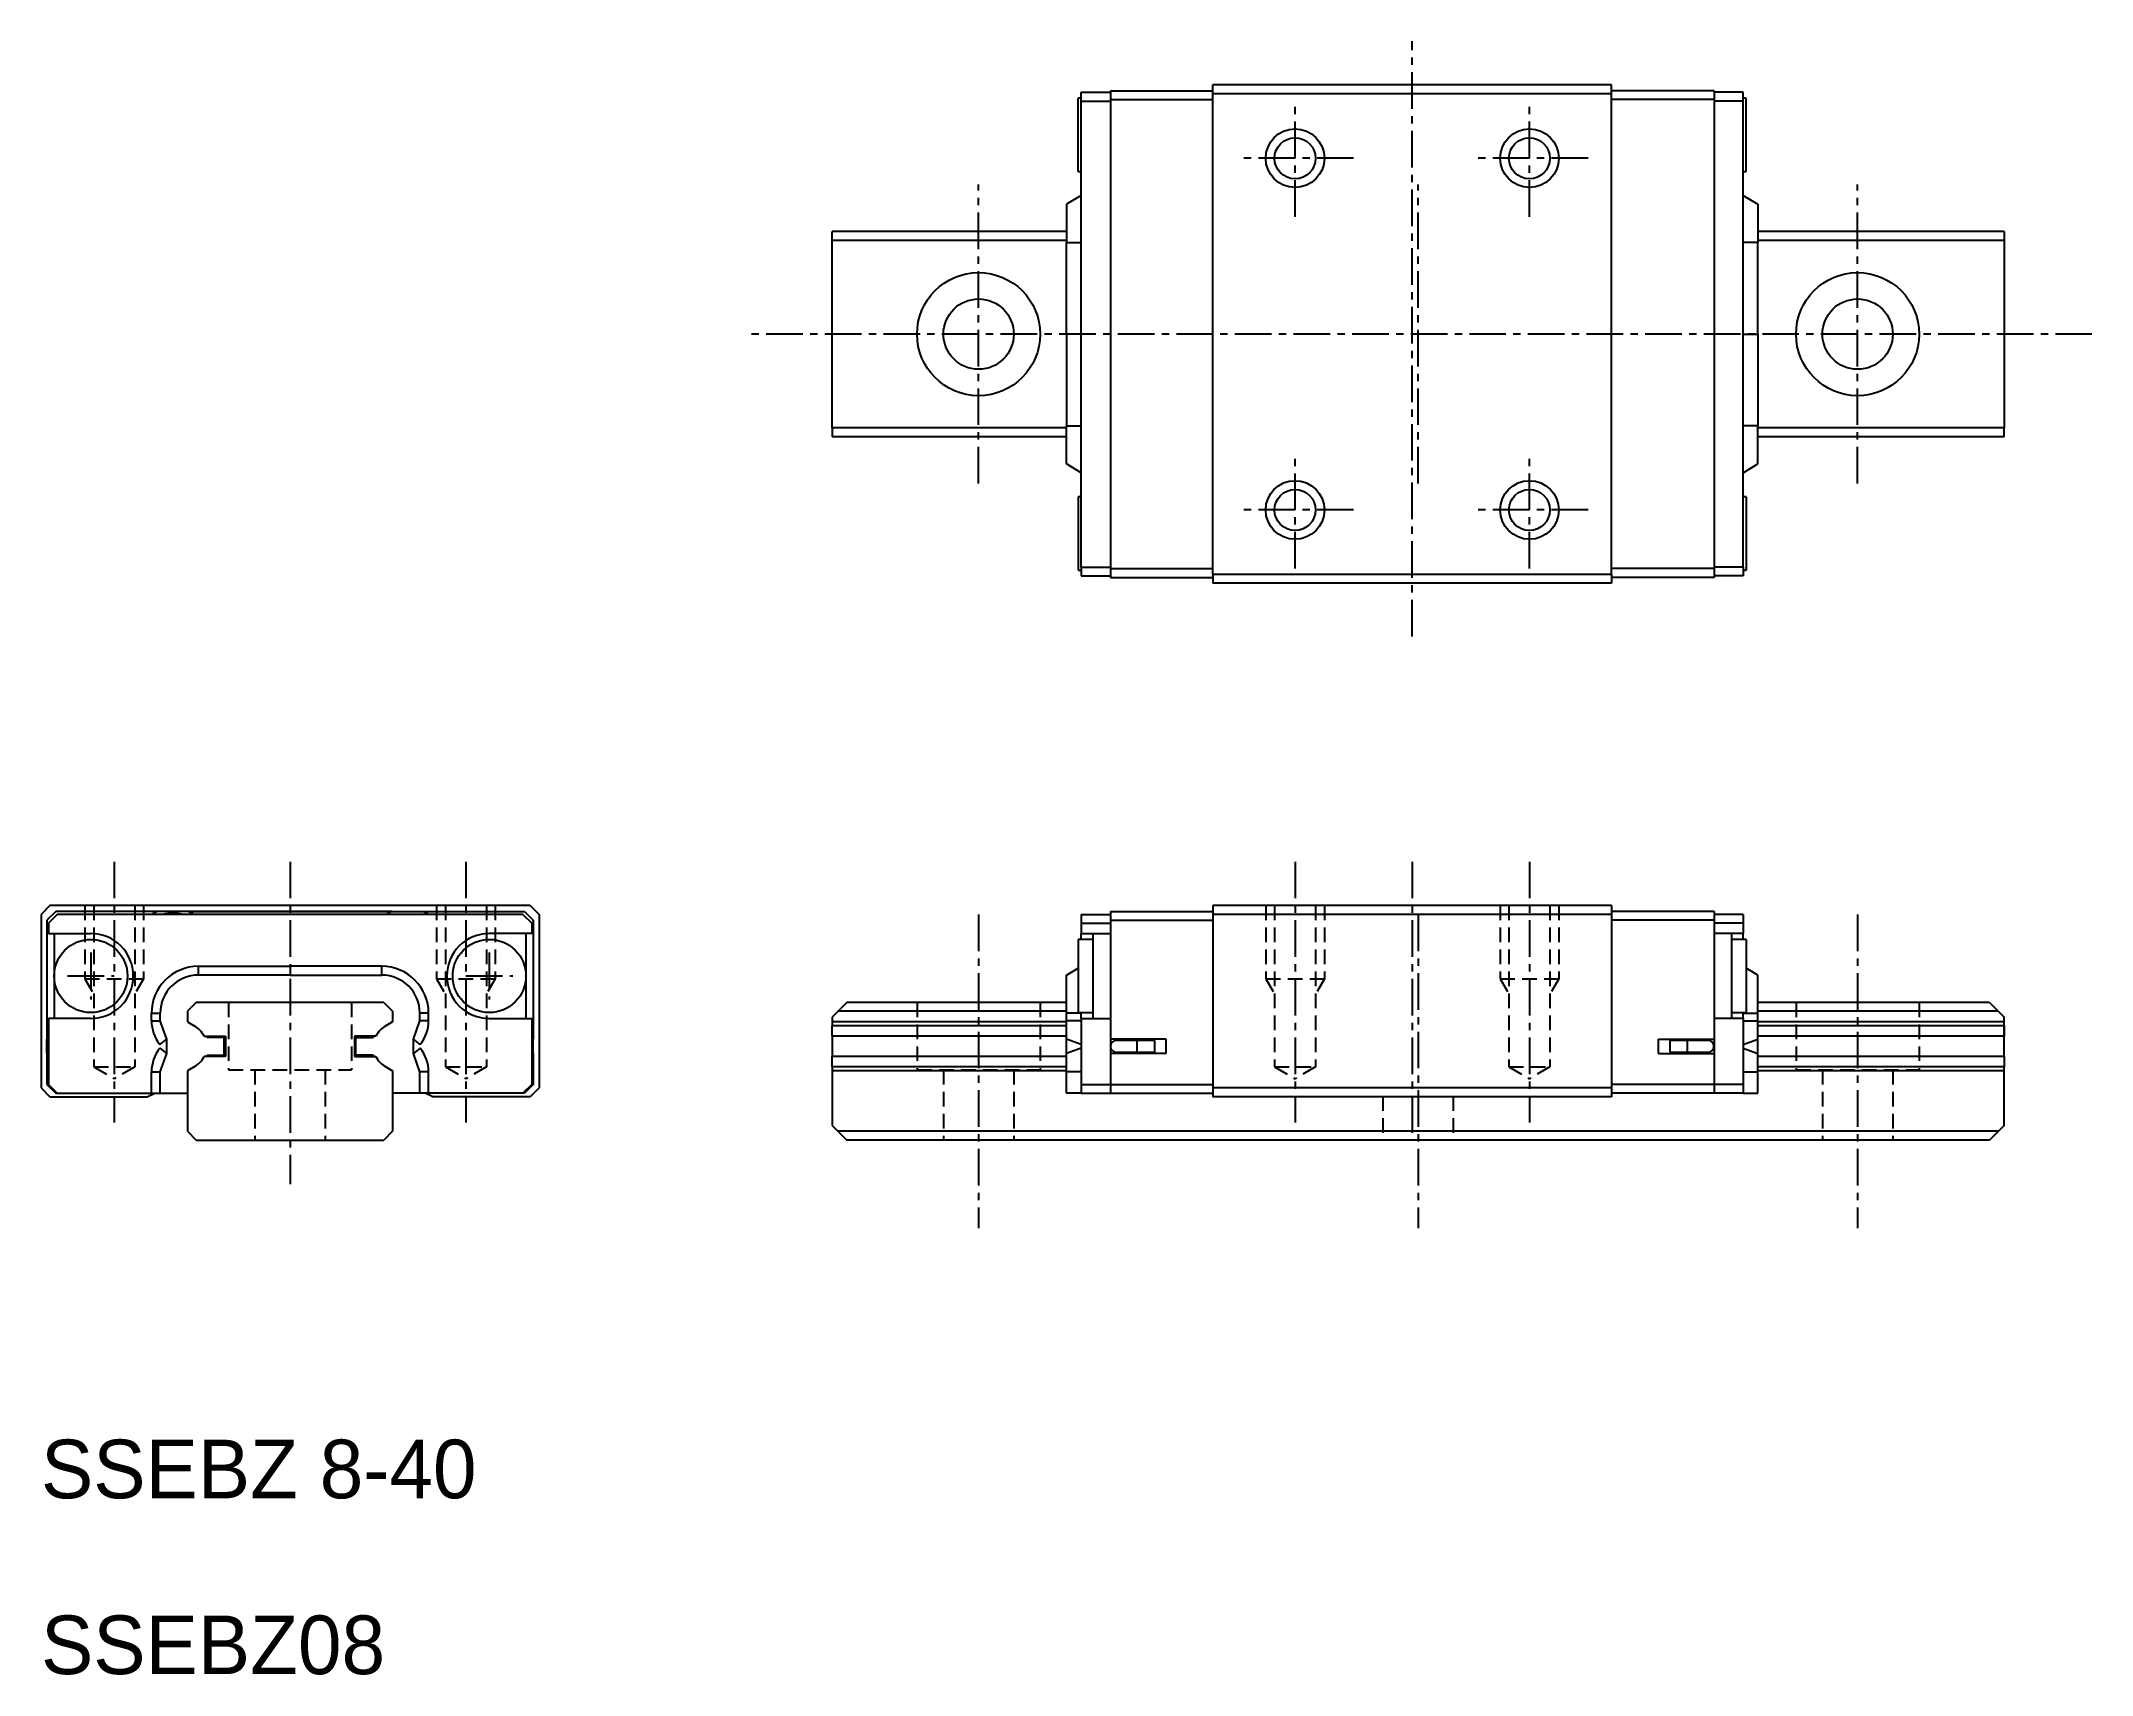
# Model space of a CAD drawing. Extents: x 10 to 80, y 10 to 65.7.
import ezdxf

# ---------------------------------------------------------------- set-up
doc = ezdxf.new("R2010")
doc.units = 0
doc.linetypes.add('CENTER', pattern=[2, 1.25, -0.25, 0.25, -0.25])
doc.linetypes.add('DASHED', pattern=[0.75, 0.5, -0.25])
doc.layers.get('0').update_dxf_attribs({"linetype": 'CONTINUOUS'})
doc.layers.add('CENTER', color=1, linetype='CENTER')

msp = doc.modelspace()

# ---------------------------------------------------------------- linework, layer by layer
at = {"color": 7, "linetype": 'CONTINUOUS'}
for p, q in [((45.4, 61.27), (45.4, 63.77)), ((45.5, 63.77), (45.4, 63.77)), ((45.5, 63.97), (46.5, 63.97)), ((45.5, 63.67), (45.5, 63.97)), ((46.5, 64.02), (46.5, 47.42)), ((46.5, 64.02), (50, 64.02)), ((46.5, 64.02), (50, 64.02)), ((46.5, 63.72), (50, 63.72)), ((46.5, 63.72), (50, 63.72)), ((63.6, 64.22), (50, 64.22)), ((50, 63.92), (50, 64.22)), ((63.6, 63.92), (50, 63.92)), ((50, 47.52), (50, 63.92)), ((63.6, 63.92), (63.6, 64.22)), ((67.1, 64.02), (63.6, 64.02)), ((63.6, 47.52), (63.6, 63.92)), ((67.1, 63.72), (63.6, 63.72)), ((67.1, 64.02), (67.1, 47.42)), ((68.1, 63.97), (67.1, 63.97)), ((68.1, 63.67), (68.1, 63.97)), ((68.2, 63.77), (68.1, 63.77)), ((68.2, 61.27), (68.2, 63.77)), ((45.5, 47.77), (45.5, 63.67)), ((45.5, 63.67), (46.5, 63.67)), ((68.1, 63.67), (67.1, 63.67)), ((68.1, 47.77), (68.1, 63.67)), ((45.4, 61.27), (45.5, 61.27)), ((68.1, 61.27), (68.2, 61.27)), ((45.5, 60.45), (45, 60.15)), ((68.1, 60.45), (68.6, 60.15)), ((45, 60.15), (45, 58.85)), ((68.6, 60.15), (68.6, 58.85)), ((45, 59.22), (37, 59.22)), ((37, 58.92), (37, 59.22)), ((37, 52.52), (37, 58.92)), ((45, 58.92), (37, 58.92)), ((45, 55.72), (45, 58.85)), ((45, 58.85), (45.5, 58.85)), ((68.6, 58.85), (68.1, 58.85)), ((77, 59.22), (68.6, 59.22)), ((77, 58.92), (68.6, 58.92)), ((68.6, 55.72), (68.6, 58.85)), ((77, 59.22), (77, 58.92)), ((77, 58.92), (77, 52.52)), ((45.5, 55.72), (45, 55.72)), ((45, 55.72), (45, 52.59)), ((68.1, 55.72), (68.6, 55.72)), ((68.6, 55.72), (68.6, 52.59)), ((45, 52.52), (37, 52.52)), ((37, 52.52), (37, 52.22)), ((45, 51.29), (45, 52.59)), ((45, 52.59), (45.5, 52.59)), ((68.6, 52.59), (68.1, 52.59)), ((68.6, 51.29), (68.6, 52.59)), ((77, 52.52), (68.6, 52.52)), ((77, 52.22), (77, 52.52)), ((45, 52.22), (37, 52.22)), ((77, 52.22), (68.6, 52.22)), ((45.5, 50.99), (45, 51.29)), ((68.1, 50.99), (68.6, 51.29)), ((45.4, 50.17), (45.4, 47.67)), ((45.4, 50.17), (45.4, 47.67)), ((45.5, 50.17), (45.4, 50.17)), ((45.5, 50.17), (45.4, 50.17)), ((68.2, 50.17), (68.1, 50.17)), ((68.2, 50.17), (68.2, 47.67)), ((45.4, 47.67), (45.5, 47.67)), ((45.4, 47.67), (45.5, 47.67)), ((45.5, 47.77), (45.5, 47.47)), ((45.5, 47.77), (46.5, 47.77)), ((46.5, 47.72), (50, 47.72)), ((46.5, 47.72), (50, 47.72)), ((67.1, 47.72), (63.6, 47.72)), ((68.1, 47.77), (67.1, 47.77)), ((68.1, 47.77), (68.1, 47.47)), ((68.1, 47.67), (68.2, 47.67)), ((45.5, 47.47), (46.5, 47.47)), ((46.5, 47.42), (50, 47.42)), ((46.5, 47.42), (50, 47.42)), ((63.6, 47.52), (50, 47.52)), ((50, 47.52), (50, 47.22)), ((63.6, 47.22), (50, 47.22)), ((63.6, 47.52), (63.6, 47.22)), ((67.1, 47.42), (63.6, 47.42)), ((68.1, 47.47), (67.1, 47.47)), ((10.3, 36.22), (10, 35.92)), ((10, 35.92), (10, 30)), ((10.5, 36.02), (10.2, 35.72)), ((10.5, 36.02), (10.2, 35.72)), ((10.2, 35.72), (10.2, 31.67)), ((10.2, 35.72), (10.2, 31.67)), ((10.55, 35.92), (10.25, 35.62)), ((26.7, 36.22), (10.3, 36.22)), ((13.980385, 36.02), (10.5, 36.02)), ((13.980385, 36.02), (10.5, 36.02)), ((26.45, 35.92), (10.55, 35.92)), ((15.019615, 36.02), (13.980385, 36.02)), ((15.019615, 36.02), (13.980385, 36.02)), ((15.019615, 36.02), (21.980385, 36.02)), ((21.980385, 36.02), (15.019615, 36.02)), ((21.980385, 36.02), (23.019615, 36.02)), ((21.980385, 36.02), (23.019615, 36.02)), ((23.019615, 36.02), (26.5, 36.02)), ((23.019615, 36.02), (26.5, 36.02)), ((26.45, 35.92), (26.75, 35.62)), ((26.5, 36.02), (26.8, 35.72)), ((26.5, 36.02), (26.8, 35.72)), ((26.7, 36.22), (27, 35.92)), ((26.8, 35.72), (26.8, 31.67)), ((26.8, 35.72), (26.8, 31.67)), ((27, 35.92), (27, 30)), ((45.5, 35.92), (45.5, 35.62)), ((45.5, 35.92), (46.5, 35.92)), ((46.5, 36.02), (50, 36.02)), ((46.5, 36.02), (50, 36.02)), ((46.5, 36.02), (46.5, 35.72)), ((46.5, 36.02), (46.5, 35.72)), ((46.5, 35.72), (50, 35.72)), ((46.5, 35.72), (50, 35.72)), ((46.5, 35.72), (46.5, 31.67)), ((46.5, 35.72), (46.5, 31.67)), ((63.6, 36.22), (50, 36.22)), ((50, 36.22), (50, 35.92)), ((63.6, 35.92), (50, 35.92)), ((50, 35.92), (50, 30)), ((63.6, 36.22), (63.6, 35.92)), ((67.1, 36.02), (63.6, 36.02)), ((63.6, 35.92), (63.6, 30)), ((67.1, 35.72), (63.6, 35.72)), ((67.1, 36.02), (67.1, 35.72)), ((68.1, 35.92), (67.1, 35.92)), ((67.1, 35.72), (67.1, 31.67)), ((68.1, 35.92), (68.1, 35.62)), ((10.25, 35.62), (10.25, 35.27)), ((10.25, 35.27), (11.7, 35.27)), ((10.45, 35.27), (10.45, 33.82)), ((26.75, 35.27), (25.3, 35.27)), ((26.55, 35.27), (26.55, 33.82)), ((26.75, 35.62), (26.75, 35.27)), ((45.9, 35.07), (45.4, 35.07)), ((45.9, 35.07), (45.4, 35.07)), ((45.4, 35.07), (45.4, 32.57)), ((45.4, 35.07), (45.4, 32.57)), ((45.5, 35.62), (45.5, 35.27)), ((45.5, 35.62), (46.5, 35.62)), ((45.5, 35.27), (46.5, 35.27)), ((45.5, 35.07), (45.5, 35.27)), ((45.9, 35.27), (45.9, 33.82)), ((68.1, 35.62), (67.1, 35.62)), ((68.1, 35.27), (67.1, 35.27)), ((67.7, 35.27), (67.7, 33.82)), ((68.2, 35.07), (67.7, 35.07)), ((68.1, 35.62), (68.1, 35.27)), ((68.1, 35.07), (68.1, 35.27)), ((68.2, 35.07), (68.2, 32.57)), ((10.45, 33.82), (10.45, 32.37)), ((15.37, 34.15), (18.5, 34.15)), ((15.37, 33.85), (15.37, 34.15)), ((18.5, 33.85), (15.37, 33.85)), ((21.63, 34.15), (18.5, 34.15)), ((18.5, 34.15), (18.5, 33.85)), ((18.5, 33.85), (21.63, 33.85)), ((21.63, 33.85), (21.63, 34.15)), ((26.55, 33.82), (26.55, 32.37)), ((45, 33.85), (45.4, 34.09)), ((45, 32.55), (45, 33.85)), ((45.9, 33.82), (45.9, 32.37)), ((67.7, 33.82), (67.7, 32.37)), ((68.6, 33.85), (68.2, 34.09)), ((68.6, 32.55), (68.6, 33.85)), ((15.3, 32.92), (15, 32.62)), ((21.7, 32.92), (15.3, 32.92)), ((21.7, 32.92), (22, 32.62)), ((37.5, 32.92), (37, 32.42)), ((45, 32.92), (37.5, 32.92)), ((76.5, 32.92), (68.6, 32.92)), ((76.5, 32.92), (77, 32.42)), ((10.25, 32.37), (10.25, 30.12)), ((11.7, 32.37), (10.25, 32.37)), ((13.77, 32.294266), (13.77, 32.55)), ((13.77, 32.55), (14.07, 32.55)), ((13.77, 32.294266), (14.07, 32.294266)), ((14.07, 32.294266), (14.07, 32.55)), ((14.288956, 31.66979), (14.07, 32.294266)), ((15, 32.62), (15, 32.253851)), ((15, 32.253851), (15.2305, 32.120772)), ((22, 32.253851), (21.7695, 32.120772)), ((22, 32.62), (22, 32.253851)), ((22.711044, 31.66979), (22.93, 32.294266)), ((22.93, 32.294266), (22.93, 32.55)), ((23.23, 32.55), (22.93, 32.55)), ((23.23, 32.294266), (22.93, 32.294266)), ((23.23, 32.294266), (23.23, 32.55)), ((25.3, 32.37), (26.75, 32.37)), ((26.75, 32.37), (26.75, 30.12)), ((37, 32.42), (37, 32.253851)), ((45, 32.253851), (37, 32.253851)), ((37, 32.253851), (37, 32.120772)), ((45, 32.62), (37.2, 32.62)), ((45, 32.294266), (45, 32.55)), ((45.5, 32.55), (45, 32.55)), ((45.5, 32.294266), (45, 32.294266)), ((45, 31.66979), (45, 32.294266)), ((45.4, 32.57), (45.9, 32.57)), ((45.4, 32.57), (45.9, 32.57)), ((45.5, 32.37), (45.5, 32.57)), ((45.5, 32.37), (45.5, 30.12)), ((45.5, 32.37), (46.5, 32.37)), ((68.1, 32.37), (67.1, 32.37)), ((67.7, 32.57), (68.2, 32.57)), ((68.1, 32.37), (68.1, 32.57)), ((68.1, 32.55), (68.2, 32.55)), ((68.1, 32.37), (68.1, 30.12)), ((68.1, 32.294266), (68.6, 32.294266)), ((68.2, 32.55), (68.6, 32.55)), ((76.8, 32.62), (68.6, 32.62)), ((68.6, 32.294266), (68.6, 32.55)), ((68.6, 31.66979), (68.6, 32.294266)), ((77, 32.253851), (68.6, 32.253851)), ((77, 31.07), (77, 32.42)), ((77, 32.120772), (77, 32.253851)), ((10.2, 31.17), (10.2, 31.67)), ((10.2, 31.17), (10.2, 31.67)), ((10.2, 31.67), (10.25, 31.67)), ((10.2, 31.67), (10.25, 31.67)), ((14.054642, 31.482448), (14.288956, 31.66979)), ((14.288956, 31.17021), (14.288956, 31.66979)), ((15.567581, 31.77), (16.3, 31.77)), ((16.25, 31.72), (15.667964, 31.72)), ((16.25, 31.12), (16.25, 31.72)), ((16.3, 31.77), (16.3, 31.07)), ((21.432419, 31.77), (20.7, 31.77)), ((20.7, 31.77), (20.7, 31.07)), ((20.75, 31.72), (21.332036, 31.72)), ((20.75, 31.12), (20.75, 31.72)), ((22.711044, 31.17021), (22.711044, 31.66979)), ((22.945358, 31.482448), (22.711044, 31.66979)), ((26.8, 31.67), (26.75, 31.67)), ((26.8, 31.67), (26.75, 31.67)), ((26.8, 31.17), (26.8, 31.67)), ((26.8, 31.17), (26.8, 31.67)), ((45, 32.120772), (37, 32.120772)), ((37, 31.77), (37, 32.120772)), ((45, 31.77), (37, 31.77)), ((37, 31.77), (37, 31.07)), ((45, 31.17021), (45, 31.66979)), ((45.5, 31.482448), (45, 31.66979)), ((46.5, 31.67), (46.5, 31.17)), ((48.4, 31.67), (46.5, 31.67)), ((48.4, 31.67), (46.5, 31.67)), ((47.4, 31.62), (46.7, 31.62)), ((47, 31.62), (47, 31.67)), ((47, 31.62), (47, 31.67)), ((47.32899, 31.62), (47.32899, 31.67)), ((47.32899, 31.62), (47.32899, 31.67)), ((48, 31.62), (47.4, 31.62)), ((47.4, 31.62), (47.4, 31.22)), ((48, 31.62), (48, 31.22)), ((48.4, 31.17), (48.4, 31.67)), ((48.4, 31.17), (48.4, 31.67)), ((65.2, 31.17), (65.2, 31.67)), ((65.2, 31.67), (67.1, 31.67)), ((65.6, 31.22), (65.6, 31.62)), ((66.2, 31.62), (65.6, 31.62)), ((66.9, 31.62), (66.2, 31.62)), ((66.2, 31.22), (66.2, 31.62)), ((66.27101, 31.62), (66.27101, 31.67)), ((66.6, 31.62), (66.6, 31.67)), ((67.1, 31.67), (67.1, 31.17)), ((68.1, 31.482448), (68.6, 31.66979)), ((77, 32.120772), (68.6, 32.120772)), ((77, 31.77), (68.6, 31.77)), ((68.6, 31.17021), (68.6, 31.66979)), ((77, 32.120772), (77, 31.77)), ((10.2, 31.17), (10.2, 30.12)), ((10.2, 31.17), (10.2, 30.12)), ((10.2, 31.17), (10.25, 31.17)), ((10.2, 31.17), (10.25, 31.17)), ((14.054642, 31.357552), (14.288956, 31.17021)), ((14.07, 30.545734), (14.288956, 31.17021)), ((16.3, 31.07), (15.567581, 31.07)), ((15.667964, 31.12), (16.25, 31.12)), ((20.7, 31.07), (21.432419, 31.07)), ((21.332036, 31.12), (20.75, 31.12)), ((22.945358, 31.357552), (22.711044, 31.17021)), ((22.93, 30.545734), (22.711044, 31.17021)), ((26.8, 31.17), (26.75, 31.17)), ((26.8, 31.17), (26.75, 31.17)), ((26.8, 31.17), (26.8, 30.12)), ((26.8, 31.17), (26.8, 30.12)), ((45, 31.07), (37, 31.07)), ((37, 30.719228), (37, 31.07)), ((45.5, 31.357552), (45, 31.17021)), ((45, 30.545734), (45, 31.17021)), ((48.4, 31.17), (46.5, 31.17)), ((48.4, 31.17), (46.5, 31.17)), ((46.5, 31.17), (46.5, 30.12)), ((46.5, 31.17), (46.5, 30.12)), ((46.7, 31.22), (47.4, 31.22)), ((47, 31.17), (47, 31.22)), ((47, 31.17), (47, 31.22)), ((47.32899, 31.17), (47.32899, 31.22)), ((47.32899, 31.17), (47.32899, 31.22)), ((47.4, 31.22), (48, 31.22)), ((65.2, 31.17), (67.1, 31.17)), ((65.6, 31.22), (66.2, 31.22)), ((66.2, 31.22), (66.9, 31.22)), ((66.27101, 31.17), (66.27101, 31.22)), ((66.6, 31.17), (66.6, 31.22)), ((67.1, 31.17), (67.1, 30.12)), ((68.1, 31.357552), (68.6, 31.17021)), ((68.6, 30.545734), (68.6, 31.17021)), ((77, 31.07), (68.6, 31.07)), ((77, 31.07), (77, 30.719228)), ((10.2, 30.12), (10.5, 29.82)), ((10.2, 30.12), (10.5, 29.82)), ((10.25, 30.12), (10.55, 29.82)), ((13.77, 30.545734), (14.07, 30.545734)), ((13.77, 29.82), (13.77, 30.545734)), ((14.07, 29.82), (14.07, 30.545734)), ((15.2305, 30.719228), (15, 30.586149)), ((15, 30.586149), (15, 28.52)), ((21.7695, 30.719228), (22, 30.586149)), ((22, 30.586149), (22, 28.52)), ((23.23, 30.545734), (22.93, 30.545734)), ((22.93, 29.82), (22.93, 30.545734)), ((23.23, 29.82), (23.23, 30.545734)), ((26.75, 30.12), (26.45, 29.82)), ((26.8, 30.12), (26.5, 29.82)), ((26.8, 30.12), (26.5, 29.82)), ((45, 30.719228), (37, 30.719228)), ((37, 30.719228), (37, 30.586149)), ((45, 30.586149), (37, 30.586149)), ((37, 30.586149), (37, 28.72)), ((45, 29.82), (45, 30.545734)), ((45.5, 30.545734), (45, 30.545734)), ((45.5, 30.12), (45.5, 29.82)), ((45.5, 30.12), (46.5, 30.12)), ((46.5, 30.12), (50, 30.12)), ((46.5, 30.12), (50, 30.12)), ((46.5, 30.12), (46.5, 29.82)), ((46.5, 30.12), (46.5, 29.82)), ((67.1, 30.12), (63.6, 30.12)), ((68.1, 30.12), (67.1, 30.12)), ((67.1, 30.12), (67.1, 29.82)), ((68.1, 30.545734), (68.6, 30.545734)), ((68.1, 30.12), (68.1, 29.82)), ((77, 30.719228), (68.6, 30.719228)), ((77, 30.586149), (68.6, 30.586149)), ((68.6, 29.82), (68.6, 30.545734)), ((77, 30.586149), (77, 30.719228)), ((77, 28.72), (77, 30.586149)), ((10, 30), (10.3, 29.7)), ((10.3, 29.7), (13.627747, 29.7)), ((10.5, 29.82), (10.55, 29.82)), ((10.5, 29.82), (10.55, 29.82)), ((10.55, 29.82), (13.77, 29.82)), ((13.627747, 29.7), (13.885087, 29.82)), ((13.77, 29.82), (14.07, 29.82)), ((14.07, 29.82), (15, 29.82)), ((22.93, 29.82), (22, 29.82)), ((23.23, 29.82), (22.93, 29.82)), ((23.372253, 29.7), (23.114913, 29.82)), ((26.45, 29.82), (23.23, 29.82)), ((26.7, 29.7), (23.372253, 29.7)), ((26.5, 29.82), (26.45, 29.82)), ((26.5, 29.82), (26.45, 29.82)), ((27, 30), (26.7, 29.7)), ((45.5, 29.82), (45, 29.82)), ((45.5, 29.82), (46.5, 29.82)), ((46.5, 29.82), (50, 29.82)), ((46.5, 29.82), (50, 29.82)), ((63.6, 30), (50, 30)), ((50, 30), (50, 29.7)), ((63.6, 29.7), (50, 29.7)), ((63.6, 30), (63.6, 29.7)), ((67.1, 29.82), (63.6, 29.82)), ((68.1, 29.82), (67.1, 29.82)), ((68.1, 29.82), (68.6, 29.82)), ((37, 28.72), (37.5, 28.22)), ((77, 28.72), (76.5, 28.22)), ((15, 28.52), (15.3, 28.22)), ((15.3, 28.22), (21.7, 28.22)), ((22, 28.52), (21.7, 28.22)), ((76.8, 28.52), (37.2, 28.52)), ((76.5, 28.22), (37.5, 28.22))]:
    msp.add_line(p, q, dxfattribs=at)
at = {"color": 3, "linetype": 'DASHED'}
for p, q in [((11.5, 36.22), (11.5, 33.72)), ((11.8, 36.22), (11.8, 30.72)), ((13.2, 36.22), (13.2, 30.72)), ((13.5, 36.22), (13.5, 33.72)), ((23.5, 36.22), (23.5, 33.72)), ((23.8, 36.22), (23.8, 30.72)), ((25.2, 36.22), (25.2, 30.72)), ((25.5, 36.22), (25.5, 33.72)), ((51.8, 36.22), (51.8, 33.72)), ((52.1, 36.22), (52.1, 30.72)), ((53.5, 36.22), (53.5, 30.72)), ((53.8, 36.22), (53.8, 33.72)), ((59.8, 36.22), (59.8, 33.72)), ((60.1, 36.22), (60.1, 30.72)), ((61.5, 36.22), (61.5, 30.72)), ((61.8, 36.22), (61.8, 33.72)), ((11.5, 33.72), (13.5, 33.72)), ((11.5, 33.72), (11.8, 33.200385)), ((13.5, 33.72), (13.2, 33.200385)), ((23.5, 33.72), (23.8, 33.200385)), ((23.5, 33.72), (25.5, 33.72)), ((25.5, 33.72), (25.2, 33.200385)), ((51.8, 33.72), (53.8, 33.72)), ((51.8, 33.72), (52.1, 33.200385)), ((53.8, 33.72), (53.5, 33.200385)), ((59.8, 33.72), (61.8, 33.72)), ((59.8, 33.72), (60.1, 33.200385)), ((61.8, 33.72), (61.5, 33.200385)), ((16.4, 32.92), (16.4, 30.62)), ((20.6, 32.92), (20.6, 30.62)), ((39.9, 32.92), (39.9, 30.62)), ((44.1, 32.92), (44.1, 30.62)), ((69.9, 32.92), (69.9, 30.62)), ((74.1, 32.92), (74.1, 30.62)), ((11.8, 30.72), (13.2, 30.72)), ((11.8, 30.72), (12.5, 30.315855)), ((13.2, 30.72), (12.5, 30.315855)), ((16.4, 30.62), (20.6, 30.62)), ((17.3, 30.62), (17.3, 28.22)), ((19.7, 30.62), (19.7, 28.22)), ((23.8, 30.72), (25.2, 30.72)), ((23.8, 30.72), (24.5, 30.315855)), ((25.2, 30.72), (24.5, 30.315855)), ((39.9, 30.62), (44.1, 30.62)), ((40.8, 30.62), (40.8, 28.22)), ((43.2, 30.62), (43.2, 28.22)), ((52.1, 30.72), (53.5, 30.72)), ((52.1, 30.72), (52.8, 30.315855)), ((53.5, 30.72), (52.8, 30.315855)), ((60.1, 30.72), (61.5, 30.72)), ((60.1, 30.72), (60.8, 30.315855)), ((61.5, 30.72), (60.8, 30.315855)), ((69.9, 30.62), (74.1, 30.62)), ((70.8, 30.62), (70.8, 28.22)), ((73.2, 30.62), (73.2, 28.22)), ((55.8, 29.72), (55.8, 28.22)), ((58.2, 29.72), (58.2, 28.22))]:
    msp.add_line(p, q, dxfattribs=at)
at = {"color": 3, "linetype": 'CONTINUOUS'}
for centre in [(52.8, 61.72), (60.8, 61.72), (52.8, 49.72), (60.8, 49.72)]:
    msp.add_circle(centre, 1, dxfattribs=at)
at = {"color": 7, "linetype": 'CONTINUOUS'}
for centre, radius in [((52.8, 61.72), 0.7), ((60.8, 61.72), 0.7), ((42, 55.72), 2.1), ((72, 55.72), 2.1), ((42, 55.72), 1.2), ((72, 55.72), 1.2), ((52.8, 49.72), 0.7), ((60.8, 49.72), 0.7), ((11.7, 33.82), 1.25), ((25.3, 33.82), 1.25), ((25.3, 33.82), 1.25)]:
    msp.add_circle(centre, radius, dxfattribs=at)
for centre, radius, start, end in [((14.5, 34.72), 1.4, 111.786789, 121.002719), ((14.5, 34.72), 1.4, 111.786789, 121.002719), ((14.5, 34.72), 1.25, 73.739795, 106.260205), ((14.5, 34.72), 1.4, 58.997281, 68.213211), ((14.5, 34.72), 1.4, 58.997281, 68.213211), ((22.5, 34.72), 1.4, 111.786789, 121.002719), ((22.5, 34.72), 1.4, 111.786789, 121.002719), ((22.5, 34.72), 1.4, 58.997281, 68.213211), ((22.5, 34.72), 1.4, 58.997281, 68.213211), ((11.7, 33.82), 1.45, 270, 90), ((25.3, 33.82), 1.45, 90, 270), ((15.370023, 32.549977), 1.600023, 90.000833, 179.999167), ((15.37, 32.55), 1.3, 90, 180), ((21.629977, 32.549977), 1.600023, 0.000833, 89.999167), ((21.63, 32.55), 1.3, 0, 90), ((15.06985, 32.294213), 1.29985, 179.997683, 218.646033), ((21.93015, 32.294213), 1.29985, 321.353967, 0.002317), ((14.793, 31.363), 0.875, 27.719468, 60), ((14.793, 31.363), 0.945, 22.196276, 25.51122), ((22.207, 31.363), 0.945, 154.48878, 157.803724), ((22.207, 31.363), 0.875, 120, 152.280532), ((46.7, 31.42), 0.2, 90, 180), ((66.9, 31.42), 0.2, 0, 90), ((15.06985, 30.545787), 1.29985, 141.353967, 180.002317), ((14.793, 31.477), 0.875, 300, 332.280532), ((14.793, 31.477), 0.945, 334.48878, 337.803724), ((22.207, 31.477), 0.945, 202.196276, 205.51122), ((22.207, 31.477), 0.875, 207.719468, 240), ((21.93015, 30.545787), 1.29985, 359.997683, 38.646033), ((46.7, 31.42), 0.2, 180, 270), ((66.9, 31.42), 0.2, 270, 0)]:
    msp.add_arc(centre, radius, start, end, dxfattribs=at)
at = {"layer": 'CENTER', "color": 1, "linetype": 'CENTER'}
for p, q in [((56.8, 45.403), (56.8, 65.72)), ((52.8, 59.72), (52.8, 63.72)), ((60.8, 59.72), (60.8, 63.72)), ((54.8, 61.72), (50.8, 61.72)), ((62.8, 61.72), (58.8, 61.72)), ((42, 50.62), (42, 60.82)), ((57, 50.62), (57, 60.82)), ((72, 50.62), (72, 60.82)), ((80, 55.72), (34, 55.72)), ((52.8, 47.72), (52.8, 51.72)), ((60.8, 47.72), (60.8, 51.72)), ((54.8, 49.72), (50.8, 49.72)), ((62.8, 49.72), (58.8, 49.72)), ((12.5, 37.72), (12.5, 28.815855)), ((18.5, 37.72), (18.5, 26.72)), ((24.5, 37.72), (24.5, 28.815855)), ((52.8, 37.72), (52.8, 28.815855)), ((56.8, 37.72), (56.8, 28.22)), ((60.8, 37.72), (60.8, 28.815855)), ((42, 35.92), (42, 25.22)), ((57, 35.92), (57, 25.22)), ((72, 35.92), (72, 25.22)), ((11.7, 34.62), (11.7, 33.02)), ((25.3, 34.62), (25.3, 33.02)), ((10.9, 33.82), (12.5, 33.82)), ((24.5, 33.82), (26.1, 33.82))]:
    msp.add_line(p, q, dxfattribs=at)

# ---------------------------------------------------------------- texts
at = {"color": 7, "linetype": 'CONTINUOUS'}
for s, p in [('SSEBZ 8-40', (10, 16)), ('SSEBZ08', (10, 10))]:
    msp.add_text(s, height=2, dxfattribs=at).set_placement(p)

doc.saveas('drawing.dxf')
